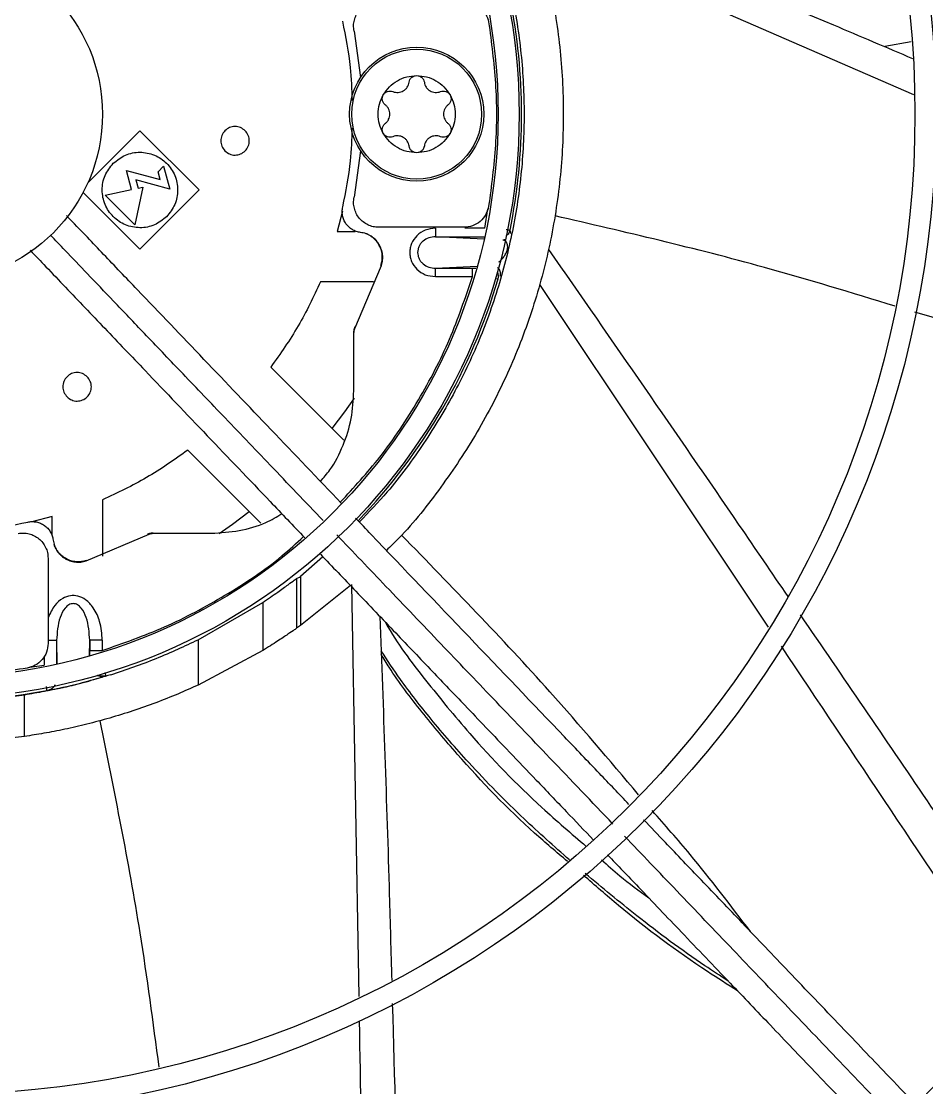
# Model space of a CAD drawing. Header units: inches. Extents: x 1229 to 1453, y -1023 to -720.
# Drawn here: x 1377.37 to 1381.62, y -749.83 to -744.82 of the extents above; entities that cross this region are included whole.
import ezdxf

# ---------------------------------------------------------------- set-up
doc = ezdxf.new("R2010")
doc.units = ezdxf.units.IN
doc.header["$MEASUREMENT"] = 0

msp = doc.modelspace()

# ---------------------------------------------------------------- linework, layer by layer
at = {"color": 18, "linetype": 'Continuous', "lineweight": 25, "true_color": 0x000000}
for p, q in [((1381.5622, -745.1707), (1379.7854, -744.3972)), ((1378.9313, -744.8704), (1378.9622, -745.088)), ((1381.5486, -744.9219), (1381.4247, -744.9438)), ((1377.6798, -745.5839), (1377.9251, -745.3386)), ((1377.9251, -745.3386), (1378.2035, -745.617)), ((1378.9622, -745.4336), (1378.9313, -745.6512)), ((1377.8852, -745.6145), (1377.8613, -745.5254)), ((1377.8613, -745.5254), (1378.0206, -745.5681)), ((1378.0108, -745.5314), (1378.0365, -745.5057)), ((1378.0206, -745.5681), (1378.0108, -745.5314)), ((1378.0365, -745.5057), (1378.0651, -745.6126)), ((1377.9059, -745.5699), (1377.9161, -745.608)), ((1378.0651, -745.6126), (1377.9059, -745.5699)), ((1377.9251, -745.8954), (1377.6581, -745.6284)), ((1377.7623, -745.6407), (1377.8852, -745.6145)), ((1377.939, -745.6031), (1377.9015, -745.7799)), ((1377.9161, -745.608), (1377.939, -745.6031)), ((1378.2035, -745.617), (1377.9251, -745.8954)), ((1377.9015, -745.7799), (1377.7623, -745.6407)), ((1378.8767, -745.7168), (1378.8515, -745.812)), ((1379.5456, -745.7969), (1379.5598, -745.7049)), ((1378.8515, -745.812), (1378.9367, -745.812)), ((1379.4473, -745.7923), (1379.0472, -745.7923)), ((1379.5456, -745.7969), (1379.4524, -745.7969)), ((1379.6687, -745.8209), (1379.6642, -745.8061)), ((1379.5424, -745.8479), (1379.3132, -745.8363)), ((1379.3132, -745.8363), (1379.545, -745.8363)), ((1378.9346, -746.2679), (1379.0597, -745.9714)), ((1379.0597, -745.9714), (1379.0578, -745.9711)), ((1379.3132, -745.9845), (1379.5102, -745.9746)), ((1379.3132, -745.9845), (1379.4878, -745.9845)), ((1379.4878, -745.9845), (1379.5029, -745.9845)), ((1379.3132, -746.0239), (1379.4878, -746.0239)), ((1379.0224, -746.0482), (1378.7735, -746.0482)), ((1380.879, -747.6698), (1379.8041, -746.0608)), ((1378.9303, -746.2776), (1378.9303, -746.286)), ((1378.9303, -746.56), (1378.9303, -746.286)), ((1378.9346, -746.2679), (1378.9346, -746.2598)), ((1378.5398, -746.4491), (1378.8827, -746.792)), ((1378.4928, -747.1816), (1378.1501, -746.8389)), ((1377.7492, -747.0725), (1377.7492, -747.3371)), ((1377.5129, -747.1506), (1377.4178, -747.1758)), ((1377.5129, -747.2357), (1377.5129, -747.1506)), ((1377.6724, -747.3588), (1377.9689, -747.2337)), ((1377.9608, -747.2336), (1377.9689, -747.2337)), ((1377.987, -747.2293), (1377.9785, -747.2293)), ((1377.987, -747.2293), (1378.261, -747.2293)), ((1377.4933, -747.3462), (1377.4933, -747.7463)), ((1377.6724, -747.3588), (1377.6721, -747.3568)), ((1378.7848, -747.3394), (1378.6792, -747.4322)), ((1378.6613, -747.442), (1378.6747, -747.4357)), ((1378.6747, -747.4357), (1378.6792, -747.4322)), ((1378.6792, -747.4322), (1378.6792, -747.6627)), ((1378.6613, -747.442), (1378.6613, -747.6754)), ((1378.9144, -747.4751), (1378.6792, -747.6627)), ((1378.9548, -749.4053), (1378.9204, -747.4705)), ((1378.1981, -747.729), (1378.5019, -747.5541)), ((1378.5019, -747.5541), (1378.5019, -747.7801)), ((1378.6792, -747.6627), (1378.6613, -747.6754)), ((1377.4933, -747.7317), (1377.5336, -747.7317)), ((1377.5336, -747.7317), (1377.5353, -747.8444)), ((1377.5336, -747.7317), (1377.5336, -747.8448)), ((1377.688, -747.8058), (1377.6891, -747.7317)), ((1377.6891, -747.7317), (1377.6891, -747.7797)), ((1377.7481, -747.7317), (1377.7481, -747.7797)), ((1378.1981, -747.729), (1378.1981, -747.9423)), ((1377.689, -747.8015), (1377.6891, -747.7797)), ((1378.5019, -747.7801), (1378.1981, -747.9423)), ((1377.4746, -747.8101), (1377.4746, -747.8493)), ((1377.4081, -747.858), (1377.4746, -747.8493)), ((1377.7643, -747.8983), (1377.7637, -747.8989)), ((1377.4869, -747.9673), (1377.4885, -747.9678)), ((1377.3831, -747.9889), (1377.1793, -748.014)), ((1377.3831, -748.1833), (1377.3831, -747.9889)), ((1377.3831, -748.1833), (1377.1793, -748.2055))]:
    msp.add_line(p, q, dxfattribs=at)
at = {"color": 18, "linetype": 'Continuous', "lineweight": 25, "true_color": 0x000000, "flags": 128}
for points in [[(1379.6427, -745.8502), (1379.6368, -745.8517), (1379.6301, -745.8523)], [(1378.8285, -746.7378), (1378.8882, -746.659), (1378.9329, -746.5953)], [(1378.2978, -747.2308), (1378.36, -747.1872), (1378.4387, -747.1275)]]:
    msp.add_lwpolyline(points, dxfattribs=at)
at = {"color": 18, "linetype": 'Continuous', "lineweight": 25, "true_color": 0x000000}
for centre, radius in [((1376.9618, -745.2608), 11.7126), ((1376.9618, -745.2608), 8.5704), ((1376.9618, -745.2608), 8.472), ((1376.9618, -745.2608), 6.6478), ((1376.9618, -745.2608), 6.5493), ((1376.9618, -745.2608), 4.7037), ((1376.9618, -745.2608), 4.6053), ((1376.9618, -745.2608), 2.745), ((1376.9618, -745.2608), 2.6465), ((1376.9618, -745.2608), 0.7874), ((1379.2255, -745.2608), 0.315), ((1379.2255, -745.2608), 0.3053)]:
    msp.add_circle(centre, radius, dxfattribs=at)
for centre, radius, start, end in [((1376.9618, -745.2608), 2.7569, 348.5929, 11.4071), ((1379.6256, -745.7983), 0.0394, 302.4223, 348.5824), ((1376.9618, -745.2608), 2.7569, 316.1598, 343.7218), ((1379.5704, -746.0225), 0.0394, 343.7311, 29.8927), ((1376.9618, -745.2608), 2.7569, 262.2932, 280.98), ((1376.9618, -745.2608), 12.9331, 283.26667, 346.73333)]:
    msp.add_arc(centre, radius, start, end, dxfattribs=at)
for points, knots in [([(1365.2522, -745.2608), (1365.2571, -745.0053), (1365.2667, -744.4944), (1365.3447, -743.7313), (1365.4689, -742.9748), (1365.6432, -742.228), (1365.8657, -741.4942), (1366.1359, -740.7766), (1366.4523, -740.0781), (1366.8138, -739.4019), (1367.2187, -738.7507), (1367.6653, -738.1274), (1368.1518, -737.5347), (1368.676, -736.975), (1369.2356, -736.4508), (1369.8284, -735.9644), (1370.4517, -735.5177), (1371.1028, -735.1128), (1371.7791, -734.7513), (1372.4775, -734.4349), (1373.1952, -734.1648), (1373.929, -733.9422), (1374.6757, -733.7681), (1375.4323, -733.6432), (1376.1954, -733.568), (1376.9618, -733.5429), (1377.7282, -733.568), (1378.4913, -733.6432), (1379.2478, -733.7681), (1379.9946, -733.9422), (1380.7284, -734.1648), (1381.446, -734.4349), (1382.1445, -734.7513), (1382.8207, -735.1128), (1383.4719, -735.5177), (1384.0952, -735.9644), (1384.6879, -736.4508), (1385.2476, -736.975), (1385.7717, -737.5347), (1386.2582, -738.1274), (1386.7048, -738.7507), (1387.1098, -739.4019), (1387.4712, -740.0781), (1387.7877, -740.7766), (1388.0578, -741.4942), (1388.2803, -742.228), (1388.4547, -742.9748), (1388.5788, -743.7313), (1388.6568, -744.4944), (1388.6665, -745.0053), (1388.6713, -745.2608)], [0, 0, 0, 0, 0.020833, 0.041667, 0.0625, 0.083333, 0.104167, 0.125, 0.145833, 0.166667, 0.1875, 0.208333, 0.229167, 0.25, 0.270833, 0.291667, 0.3125, 0.333333, 0.354167, 0.375, 0.395833, 0.416667, 0.4375, 0.458333, 0.479167, 0.5, 0.520833, 0.541667, 0.5625, 0.583333, 0.604167, 0.625, 0.645833, 0.666667, 0.6875, 0.708333, 0.729167, 0.75, 0.770833, 0.791667, 0.8125, 0.833333, 0.854167, 0.875, 0.895833, 0.916667, 0.9375, 0.958333, 0.979167, 1, 1, 1, 1]), ([(1379.1756, -743.3086), (1379.2372, -743.3818), (1379.3654, -743.5342), (1379.528, -743.7901), (1379.6685, -744.0669), (1379.7786, -744.3574), (1379.8578, -744.6577), (1379.9051, -744.9646), (1379.9199, -745.2748), (1379.9021, -745.5849), (1379.852, -745.8914), (1379.7699, -746.191), (1379.6568, -746.4802), (1379.5145, -746.7564), (1379.3423, -747.0143), (1379.1973, -747.1997), (1379.1032, -747.2907), (1379.0833, -747.3099)], [0, 0, 0, 0, 0.065205, 0.135665, 0.206125, 0.276585, 0.347045, 0.417505, 0.487965, 0.558425, 0.628885, 0.699345, 0.769805, 0.840265, 0.910725, 0.981186, 1, 1, 1, 1]), ([(1379.041, -743.4372), (1379.0872, -743.4904), (1379.1956, -743.6156), (1379.3392, -743.8338), (1379.4739, -744.0854), (1379.5813, -744.3501), (1379.6611, -744.6243), (1379.7123, -744.9053), (1379.7342, -745.19), (1379.7268, -745.4755), (1379.6901, -745.7587), (1379.6244, -746.0366), (1379.5305, -746.3063), (1379.4095, -746.5651), (1379.2618, -746.8092), (1379.1109, -747.0151), (1379.0005, -747.1301), (1378.9559, -747.1766)], [0, 0, 0, 0, 0.051393, 0.120749, 0.190107, 0.259464, 0.328821, 0.398178, 0.467535, 0.536892, 0.606249, 0.675606, 0.744963, 0.81432, 0.883677, 0.953035, 1, 1, 1, 1]), ([(1379.7313, -744.2368), (1380.216, -744.4373), (1380.8254, -744.6892), (1381.4319, -744.9467), (1381.5559, -744.9994)], [0, 0, 0, 0, 0.7955568, 1, 1, 1, 1]), ([(1378.9313, -744.8704), (1378.9302, -744.8617), (1378.9279, -744.8445), (1378.9317, -744.8184), (1378.9408, -744.7938), (1378.9552, -744.7718), (1378.9739, -744.7535), (1378.9963, -744.7398), (1379.0211, -744.731), (1379.0385, -744.7299), (1379.0472, -744.7293)], [0, 0, 0, 0, 0.125, 0.250001, 0.374997, 0.5, 0.624996, 0.749999, 0.875018, 1, 1, 1, 1]), ([(1379.4473, -744.7293), (1379.4612, -744.7307), (1379.4889, -744.7336), (1379.5251, -744.7556), (1379.5528, -744.7877), (1379.5601, -744.8146), (1379.5638, -744.828)], [0, 0, 0, 0, 0.249982, 0.500003, 0.749993, 1, 1, 1, 1]), ([(1378.9232, -745.1963), (1378.9215, -745.1446), (1378.9174, -745.0195), (1378.8925, -744.8968), (1378.8779, -744.8248)], [0, 0, 0, 0, 0.413893, 1, 1, 1, 1]), ([(1379.5638, -744.828), (1379.5765, -744.9238), (1379.6019, -745.1154), (1379.6019, -745.4062), (1379.5765, -745.5978), (1379.5638, -745.6936)], [0, 0, 0, 0, 0.333333, 0.666667, 1, 1, 1, 1]), ([(1379.0687, -745.1702), (1379.0776, -745.1571), (1379.0955, -745.131), (1379.1341, -745.1024), (1379.1781, -745.0833), (1379.2097, -745.0809), (1379.2255, -745.0797)], [0, 0, 0, 0, 0.25, 0.50001, 0.750001, 1, 1, 1, 1]), ([(1379.1896, -745.1112), (1379.1906, -745.1069), (1379.1927, -745.0984), (1379.2012, -745.0882), (1379.2125, -745.0811), (1379.2212, -745.0802), (1379.2255, -745.0797)], [0, 0, 0, 0, 0.250018, 0.500039, 0.749991, 1, 1, 1, 1]), ([(1379.2255, -745.0797), (1379.2299, -745.0802), (1379.2386, -745.0811), (1379.2499, -745.0882), (1379.2584, -745.0984), (1379.2605, -745.1069), (1379.2615, -745.1112)], [0, 0, 0, 0, 0.249996, 0.500014, 0.750022, 1, 1, 1, 1]), ([(1379.2255, -745.0797), (1379.2414, -745.0809), (1379.273, -745.0833), (1379.317, -745.1024), (1379.3556, -745.131), (1379.3734, -745.1571), (1379.3824, -745.1702)], [0, 0, 0, 0, 0.250018, 0.500003, 0.750006, 1, 1, 1, 1]), ([(1379.114, -745.1549), (1379.1179, -745.1562), (1379.1259, -745.1589), (1379.1387, -745.1594), (1379.1511, -745.1571), (1379.1628, -745.1521), (1379.173, -745.1445), (1379.1811, -745.1348), (1379.1871, -745.1236), (1379.1888, -745.1153), (1379.1896, -745.1112)], [0, 0, 0, 0, 0.125011, 0.250006, 0.375015, 0.500015, 0.625016, 0.749997, 0.875001, 1, 1, 1, 1]), ([(1379.2615, -745.1112), (1379.2623, -745.1153), (1379.264, -745.1236), (1379.2699, -745.1348), (1379.2781, -745.1445), (1379.2883, -745.1521), (1379.3, -745.1571), (1379.3124, -745.1594), (1379.3252, -745.1589), (1379.3331, -745.1562), (1379.3371, -745.1549)], [0, 0, 0, 0, 0.125008, 0.249988, 0.374997, 0.499996, 0.624993, 0.749999, 0.874992, 1, 1, 1, 1]), ([(1379.0687, -745.3513), (1379.0618, -745.3371), (1379.0481, -745.3085), (1379.0426, -745.2608), (1379.0481, -745.2131), (1379.0618, -745.1845), (1379.0687, -745.1702)], [0, 0, 0, 0, 0.25, 0.5, 0.75, 1, 1, 1, 1]), ([(1379.078, -745.2171), (1379.0748, -745.2141), (1379.0685, -745.2081), (1379.0638, -745.1956), (1379.0634, -745.1822), (1379.0669, -745.1742), (1379.0687, -745.1702)], [0, 0, 0, 0, 0.24999, 0.499996, 0.749992, 1, 1, 1, 1]), ([(1379.0687, -745.1702), (1379.0713, -745.1667), (1379.0764, -745.1596), (1379.0882, -745.1534), (1379.1014, -745.1511), (1379.1098, -745.1536), (1379.114, -745.1549)], [0, 0, 0, 0, 0.24999, 0.499993, 0.749963, 1, 1, 1, 1]), ([(1379.3371, -745.1549), (1379.3413, -745.1536), (1379.3497, -745.1511), (1379.3629, -745.1534), (1379.3747, -745.1596), (1379.3798, -745.1667), (1379.3824, -745.1702)], [0, 0, 0, 0, 0.2499487, 0.5000075, 0.7500107, 1, 1, 1, 1]), ([(1379.3824, -745.1702), (1379.3842, -745.1742), (1379.3877, -745.1822), (1379.3872, -745.1956), (1379.3826, -745.2081), (1379.3763, -745.2141), (1379.3731, -745.2171)], [0, 0, 0, 0, 0.250016, 0.500021, 0.750002, 1, 1, 1, 1]), ([(1379.3824, -745.1702), (1379.3893, -745.1845), (1379.403, -745.2131), (1379.4085, -745.2608), (1379.403, -745.3085), (1379.3893, -745.3371), (1379.3824, -745.3513)], [0, 0, 0, 0, 0.25, 0.5, 0.75, 1, 1, 1, 1]), ([(1379.078, -745.3045), (1379.0812, -745.3017), (1379.0875, -745.2961), (1379.0943, -745.2853), (1379.0986, -745.2734), (1379.1, -745.2608), (1379.0986, -745.2482), (1379.0943, -745.2363), (1379.0875, -745.2255), (1379.0812, -745.2199), (1379.078, -745.2171)], [0, 0, 0, 0, 0.125011, 0.250004, 0.375001, 0.5, 0.624999, 0.749996, 0.874989, 1, 1, 1, 1]), ([(1379.3731, -745.2171), (1379.3699, -745.2199), (1379.3636, -745.2255), (1379.3568, -745.2363), (1379.3525, -745.2482), (1379.3511, -745.2608), (1379.3525, -745.2734), (1379.3568, -745.2853), (1379.3636, -745.2961), (1379.3699, -745.3017), (1379.3731, -745.3045)], [0, 0, 0, 0, 0.125011, 0.250004, 0.375001, 0.5, 0.624999, 0.749996, 0.874989, 1, 1, 1, 1]), ([(1388.6713, -745.2608), (1388.6665, -745.5163), (1388.6568, -746.0272), (1388.5788, -746.7903), (1388.4547, -747.5468), (1388.2803, -748.2936), (1388.0578, -749.0274), (1387.7877, -749.745), (1387.4712, -750.4435), (1387.1098, -751.1197), (1386.7048, -751.7709), (1386.2582, -752.3942), (1385.7717, -752.9869), (1385.2476, -753.5466), (1384.6879, -754.0708), (1384.0952, -754.5572), (1383.4719, -755.0039), (1382.8207, -755.4088), (1382.1445, -755.7703), (1381.446, -756.0867), (1380.7284, -756.3568), (1379.9946, -756.5794), (1379.2478, -756.7535), (1378.4913, -756.8784), (1377.7282, -756.9536), (1376.9618, -756.9787), (1376.1954, -756.9536), (1375.4323, -756.8784), (1374.6757, -756.7535), (1373.929, -756.5794), (1373.1952, -756.3568), (1372.4775, -756.0867), (1371.7791, -755.7702), (1371.1028, -755.4088), (1370.4517, -755.0039), (1369.8284, -754.5572), (1369.2356, -754.0708), (1368.676, -753.5466), (1368.1518, -752.9869), (1367.6653, -752.3942), (1367.2187, -751.7709), (1366.8138, -751.1197), (1366.4523, -750.4435), (1366.1359, -749.745), (1365.8657, -749.0274), (1365.6432, -748.2936), (1365.4689, -747.5468), (1365.3447, -746.7903), (1365.2667, -746.0272), (1365.2571, -745.5163), (1365.2522, -745.2608)], [0, 0, 0, 0, 0.020833, 0.041667, 0.0625, 0.083333, 0.104167, 0.125, 0.145833, 0.166667, 0.1875, 0.208333, 0.229167, 0.25, 0.270833, 0.291667, 0.3125, 0.333333, 0.354167, 0.375, 0.395833, 0.416667, 0.4375, 0.458333, 0.479167, 0.5, 0.520833, 0.541667, 0.5625, 0.583333, 0.604167, 0.625, 0.645833, 0.666667, 0.6875, 0.708333, 0.729167, 0.75, 0.770833, 0.791667, 0.8125, 0.833333, 0.854167, 0.875, 0.895833, 0.916667, 0.9375, 0.958333, 0.979167, 1, 1, 1, 1]), ([(1378.4194, -745.3387), (1378.4125, -745.3333), (1378.3987, -745.3223), (1378.372, -745.3175), (1378.3458, -745.3226), (1378.3235, -745.3375), (1378.3086, -745.3598), (1378.3035, -745.386), (1378.3083, -745.4127), (1378.3193, -745.4265), (1378.3248, -745.4334)], [0, 0, 0, 0, 0.124991, 0.250006, 0.374998, 0.499989, 0.624997, 0.749994, 0.874992, 1, 1, 1, 1]), ([(1378.8779, -745.6967), (1378.8925, -745.6248), (1378.9173, -745.5027), (1378.9214, -745.3783), (1378.9231, -745.3272)], [0, 0, 0, 0, 0.589248, 1, 1, 1, 1]), ([(1379.0687, -745.3513), (1379.0669, -745.3474), (1379.0634, -745.3394), (1379.0638, -745.326), (1379.0685, -745.3135), (1379.0748, -745.3075), (1379.078, -745.3045)], [0, 0, 0, 0, 0.250008, 0.500004, 0.75001, 1, 1, 1, 1]), ([(1379.3731, -745.3045), (1379.3763, -745.3075), (1379.3826, -745.3135), (1379.3872, -745.326), (1379.3877, -745.3394), (1379.3842, -745.3474), (1379.3824, -745.3513)], [0, 0, 0, 0, 0.249998, 0.499979, 0.749984, 1, 1, 1, 1]), ([(1378.3248, -745.4334), (1378.3317, -745.4389), (1378.3455, -745.4498), (1378.3722, -745.4547), (1378.3983, -745.4495), (1378.4206, -745.4346), (1378.4356, -745.4123), (1378.4407, -745.3862), (1378.4359, -745.3595), (1378.4249, -745.3457), (1378.4194, -745.3387)], [0, 0, 0, 0, 0.124991, 0.249983, 0.374998, 0.499989, 0.624997, 0.749994, 0.874992, 1, 1, 1, 1]), ([(1379.114, -745.3667), (1379.1098, -745.368), (1379.1014, -745.3705), (1379.0882, -745.3682), (1379.0764, -745.362), (1379.0713, -745.3549), (1379.0687, -745.3513)], [0, 0, 0, 0, 0.250037, 0.500007, 0.75001, 1, 1, 1, 1]), ([(1379.2255, -745.4419), (1379.2097, -745.4407), (1379.1781, -745.4383), (1379.1341, -745.4192), (1379.0955, -745.3906), (1379.0776, -745.3644), (1379.0687, -745.3513)], [0, 0, 0, 0, 0.2499995, 0.4999904, 0.7499998, 1, 1, 1, 1]), ([(1379.1896, -745.4104), (1379.1888, -745.4063), (1379.1871, -745.398), (1379.1811, -745.3868), (1379.173, -745.3771), (1379.1628, -745.3695), (1379.1511, -745.3645), (1379.1387, -745.3622), (1379.1259, -745.3627), (1379.1179, -745.3654), (1379.114, -745.3667)], [0, 0, 0, 0, 0.1249992, 0.2500029, 0.374984, 0.4999854, 0.624985, 0.7499936, 0.8749892, 1, 1, 1, 1]), ([(1379.3824, -745.3513), (1379.3734, -745.3644), (1379.3556, -745.3906), (1379.317, -745.4192), (1379.273, -745.4383), (1379.2414, -745.4407), (1379.2255, -745.4419)], [0, 0, 0, 0, 0.249994, 0.499997, 0.749982, 1, 1, 1, 1]), ([(1379.3371, -745.3667), (1379.3331, -745.3654), (1379.3252, -745.3627), (1379.3124, -745.3622), (1379.3, -745.3645), (1379.2883, -745.3695), (1379.2781, -745.3771), (1379.2699, -745.3868), (1379.264, -745.398), (1379.2623, -745.4063), (1379.2615, -745.4104)], [0, 0, 0, 0, 0.125008, 0.250001, 0.375007, 0.500004, 0.625003, 0.750012, 0.874992, 1, 1, 1, 1]), ([(1379.3824, -745.3513), (1379.3798, -745.3549), (1379.3747, -745.362), (1379.3629, -745.3682), (1379.3497, -745.3705), (1379.3413, -745.368), (1379.3371, -745.3667)], [0, 0, 0, 0, 0.249989, 0.499993, 0.750051, 1, 1, 1, 1]), ([(1379.2255, -745.4419), (1379.2212, -745.4414), (1379.2125, -745.4405), (1379.2012, -745.4334), (1379.1927, -745.4232), (1379.1906, -745.4147), (1379.1896, -745.4104)], [0, 0, 0, 0, 0.250008, 0.49996, 0.749981, 1, 1, 1, 1]), ([(1379.2615, -745.4104), (1379.2605, -745.4147), (1379.2584, -745.4232), (1379.2499, -745.4334), (1379.2386, -745.4405), (1379.2299, -745.4414), (1379.2255, -745.4419)], [0, 0, 0, 0, 0.249977, 0.4999854, 0.7500032, 1, 1, 1, 1]), ([(1377.7998, -745.4917), (1377.8181, -745.4772), (1377.8547, -745.4482), (1377.9254, -745.4355), (1377.9946, -745.449), (1378.0537, -745.4885), (1378.0931, -745.5475), (1378.1067, -745.6168), (1378.0939, -745.6874), (1378.0649, -745.724), (1378.0504, -745.7423)], [0, 0, 0, 0, 0.125002, 0.250003, 0.375004, 0.5, 0.624999, 0.75, 0.875, 1, 1, 1, 1]), ([(1378.0504, -745.7423), (1378.0321, -745.7568), (1377.9956, -745.7858), (1377.9249, -745.7986), (1377.8556, -745.785), (1377.7966, -745.7455), (1377.7571, -745.6865), (1377.7436, -745.6172), (1377.7563, -745.5466), (1377.7853, -745.51), (1377.7998, -745.4917)], [0, 0, 0, 0, 0.124997, 0.249999, 0.375001, 0.500004, 0.625001, 0.750002, 0.875004, 1, 1, 1, 1]), ([(1379.0472, -745.7923), (1379.0385, -745.7917), (1379.0211, -745.7906), (1378.9963, -745.7818), (1378.9739, -745.7681), (1378.9552, -745.7497), (1378.9408, -745.7278), (1378.9317, -745.7032), (1378.9279, -745.6771), (1378.9302, -745.6599), (1378.9313, -745.6512)], [0, 0, 0, 0, 0.1249821, 0.2500004, 0.3750038, 0.5000003, 0.6250028, 0.7499994, 0.8749997, 1, 1, 1, 1]), ([(1378.9619, -745.8163), (1378.9552, -745.8151), (1378.9416, -745.8126), (1378.9229, -745.8036), (1378.9063, -745.7913), (1378.8928, -745.7756), (1378.8826, -745.7576), (1378.8766, -745.7378), (1378.8745, -745.7171), (1378.8767, -745.7035), (1378.8779, -745.6967)], [0, 0, 0, 0, 0.124969, 0.250016, 0.374949, 0.50001, 0.62494, 0.750007, 0.87497, 1, 1, 1, 1]), ([(1379.5638, -745.6936), (1379.5601, -745.707), (1379.5528, -745.7339), (1379.5251, -745.766), (1379.4889, -745.788), (1379.4612, -745.7909), (1379.4473, -745.7923)], [0, 0, 0, 0, 0.250007, 0.499997, 0.750018, 1, 1, 1, 1]), ([(1378.8711, -747.0878), (1378.7611, -746.9727), (1378.546, -746.7477), (1378.2268, -746.4136), (1377.9907, -746.1666), (1377.8336, -746.0022), (1377.7551, -745.92), (1377.671, -745.832), (1377.6131, -745.7714), (1377.5807, -745.7375)], [0, 0, 0, 0, 0.256103, 0.500516, 0.742267, 0.804636, 0.865497, 0.924706, 1, 1, 1, 1]), ([(1381.474, -746.163), (1381.2698, -746.1005), (1380.7424, -745.939), (1380.2049, -745.8148), (1379.8756, -745.7388)], [0, 0, 0, 0, 0.387334, 1, 1, 1, 1]), ([(1378.7855, -747.1692), (1378.7026, -747.0825), (1378.5446, -746.9171), (1378.3211, -746.6833), (1378.1242, -746.4772), (1377.9541, -746.2992), (1377.8081, -746.1464), (1377.6838, -746.0163), (1377.5849, -745.9129), (1377.5273, -745.8525), (1377.5043, -745.8285)], [0, 0, 0, 0, 0.1943214, 0.3704577, 0.5233705, 0.6554348, 0.7687193, 0.8650902, 0.9463458, 1, 1, 1, 1]), ([(1379.0597, -745.9714), (1379.062, -745.963), (1379.0665, -745.9461), (1379.066, -745.9196), (1379.0601, -745.8939), (1379.0486, -745.8702), (1379.0322, -745.8495), (1379.0115, -745.8331), (1378.9878, -745.8211), (1378.9706, -745.8179), (1378.9619, -745.8163)], [0, 0, 0, 0, 0.124819, 0.249649, 0.374525, 0.499472, 0.624503, 0.749611, 0.874806, 1, 1, 1, 1]), ([(1379.0578, -745.9711), (1379.0599, -745.9635), (1379.0642, -745.9476), (1379.0644, -745.9219), (1379.059, -745.8955), (1379.0472, -745.8704), (1379.03, -745.8486), (1379.0086, -745.8324), (1378.9927, -745.8235), (1378.9842, -745.8215), (1378.984, -745.8215)], [0, 0, 0, 0, 0.128053, 0.266042, 0.411621, 0.561418, 0.71143, 0.857608, 0.996504, 1, 1, 1, 1]), ([(1379.3132, -745.7969), (1379.2971, -745.7987), (1379.2653, -745.8022), (1379.2253, -745.8291), (1379.2034, -745.8607), (1379.1946, -745.8888), (1379.1925, -745.9104), (1379.1946, -745.932), (1379.2034, -745.9601), (1379.2253, -745.9917), (1379.2653, -746.0186), (1379.2971, -746.0221), (1379.3132, -746.0239)], [0, 0, 0, 0, 0.132079, 0.259805, 0.381601, 0.440895, 0.499999, 0.559043, 0.618398, 0.740195, 0.867921, 1, 1, 1, 1]), ([(1379.3132, -745.7969), (1379.3132, -745.802), (1379.3132, -745.8122), (1379.3132, -745.8251), (1379.3132, -745.8343), (1379.3132, -745.8356), (1379.3132, -745.8363)], [0, 0, 0, 0, 0.2500027, 0.5000004, 0.7499957, 1, 1, 1, 1]), ([(1379.6642, -745.8061), (1379.6632, -745.8058), (1379.6619, -745.8055), (1379.6495, -745.8045), (1379.6462, -745.8042)], [0, 0, 0, 0, 0.732274, 1, 1, 1, 1]), ([(1379.3132, -745.8363), (1379.3028, -745.8373), (1379.2819, -745.8392), (1379.2587, -745.8529), (1379.2445, -745.8679), (1379.2363, -745.881), (1379.2313, -745.8953), (1379.2296, -745.9104), (1379.2313, -745.9255), (1379.2363, -745.9398), (1379.2445, -745.9529), (1379.2587, -745.9679), (1379.2819, -745.9816), (1379.3028, -745.9835), (1379.3132, -745.9845)], [0, 0, 0, 0, 0.127647, 0.253731, 0.317938, 0.377881, 0.439688, 0.499999, 0.560305, 0.622116, 0.682044, 0.746269, 0.872353, 1, 1, 1, 1]), ([(1379.6118, -745.9551), (1379.6149, -745.9525), (1379.6221, -745.9468), (1379.6329, -745.9346), (1379.6422, -745.9211), (1379.6474, -745.91), (1379.6496, -745.9042), (1379.6506, -745.901), (1379.6514, -745.8978), (1379.6521, -745.8946), (1379.6526, -745.8917), (1379.6531, -745.8882), (1379.6534, -745.8805), (1379.6522, -745.8734), (1379.6491, -745.8647), (1379.644, -745.8584), (1379.6374, -745.8538), (1379.6325, -745.8528), (1379.6301, -745.8523)], [0, 0, 0, 0, 0.125667, 0.285709, 0.38249, 0.41798, 0.427526, 0.435847, 0.443425, 0.450875, 0.458843, 0.466921, 0.483322, 0.547434, 0.611137, 0.740131, 0.869232, 1, 1, 1, 1]), ([(1377.4094, -745.9002), (1377.434, -745.9259), (1377.4893, -745.9838), (1377.5753, -746.0737), (1377.6673, -746.1701), (1377.7602, -746.2673), (1377.8543, -746.3657), (1378.015, -746.5339), (1378.2426, -746.772), (1378.4927, -747.0338), (1378.6454, -747.1936), (1378.6998, -747.2505)], [0, 0, 0, 0, 0.057144, 0.128522, 0.199601, 0.271053, 0.344335, 0.418101, 0.644545, 0.873366, 1, 1, 1, 1]), ([(1379.8452, -745.8967), (1380.1447, -746.3274), (1380.5215, -746.8695), (1380.893, -747.4146), (1380.9693, -747.5266)], [0, 0, 0, 0, 0.794562, 1, 1, 1, 1]), ([(1379.3132, -746.0239), (1379.3132, -746.0188), (1379.3132, -746.0086), (1379.3132, -745.9957), (1379.3132, -745.9865), (1379.3132, -745.9852), (1379.3132, -745.9845)], [0, 0, 0, 0, 0.2500031, 0.5000001, 0.7499959, 1, 1, 1, 1]), ([(1379.4878, -746.0239), (1379.4878, -746.0188), (1379.4878, -746.0086), (1379.4878, -745.9957), (1379.4878, -745.9865), (1379.4878, -745.9852), (1379.4878, -745.9845)], [0, 0, 0, 0, 0.2500031, 0.5000001, 0.7499959, 1, 1, 1, 1]), ([(1379.618, -746.0212), (1379.6186, -746.0186), (1379.6199, -746.013), (1379.6194, -746.004), (1379.6168, -745.9949), (1379.6123, -745.9868), (1379.6079, -745.9827), (1379.6059, -745.9808)], [0, 0, 0, 0, 0.184963, 0.385442, 0.597774, 0.81651, 1, 1, 1, 1]), ([(1378.8667, -747.0833), (1378.9303, -747.0142), (1379.0672, -746.8653), (1379.2379, -746.6067), (1379.3863, -746.3229), (1379.4543, -746.1228), (1379.4878, -746.0239)], [0, 0, 0, 0, 0.226919, 0.489144, 0.747424, 1, 1, 1, 1]), ([(1379.594, -746.033), (1379.5959, -746.0331), (1379.6051, -746.0337), (1379.6068, -746.0336), (1379.6082, -746.0336)], [0, 0, 0, 0, 0.19811, 1, 1, 1, 1]), ([(1378.7735, -746.0482), (1378.7405, -746.1185), (1378.6744, -746.259), (1378.5847, -746.3857), (1378.5398, -746.4491)], [0, 0, 0, 0, 0.499998, 1, 1, 1, 1]), ([(1383.3183, -746.816), (1383.138, -746.7423), (1382.6474, -746.5416), (1382.0617, -746.335), (1381.6533, -746.2157), (1381.5665, -746.1904)], [0, 0, 0, 0, 0.314017, 0.854273, 1, 1, 1, 1]), ([(1378.9346, -746.2598), (1378.9333, -746.2626), (1378.9308, -746.2683), (1378.9305, -746.2745), (1378.9303, -746.2776)], [0, 0, 0, 0, 0.499994, 1, 1, 1, 1]), ([(1378.9303, -746.286), (1378.9305, -746.2829), (1378.9308, -746.2766), (1378.9334, -746.2708), (1378.9346, -746.2679)], [0, 0, 0, 0, 0.500207, 1, 1, 1, 1]), ([(1377.6772, -746.4941), (1377.6703, -746.4886), (1377.6565, -746.4776), (1377.6298, -746.4728), (1377.6036, -746.4779), (1377.5813, -746.4928), (1377.5664, -746.5151), (1377.5613, -746.5413), (1377.5661, -746.568), (1377.5771, -746.5818), (1377.5826, -746.5887)], [0, 0, 0, 0, 0.125009, 0.250002, 0.374995, 0.500005, 0.625, 0.750002, 0.875004, 1, 1, 1, 1]), ([(1377.5826, -746.5887), (1377.5895, -746.5942), (1377.6033, -746.6052), (1377.63, -746.61), (1377.6562, -746.6048), (1377.6785, -746.5899), (1377.6934, -746.5676), (1377.6985, -746.5415), (1377.6937, -746.5148), (1377.6827, -746.501), (1377.6772, -746.4941)], [0, 0, 0, 0, 0.12501, 0.250004, 0.374998, 0.500009, 0.625006, 0.750004, 0.875003, 1, 1, 1, 1]), ([(1378.7734, -746.9856), (1378.7886, -746.9681), (1378.8327, -746.9175), (1378.8824, -746.8173), (1378.923, -746.6916), (1378.9278, -746.6039), (1378.9303, -746.56)], [0, 0, 0, 0, 0.1500946, 0.433399, 0.7166994, 1, 1, 1, 1]), ([(1378.1501, -746.8389), (1378.0867, -746.8837), (1377.96, -746.9734), (1377.8194, -747.0395), (1377.7492, -747.0725)], [0, 0, 0, 0, 0.500001, 1, 1, 1, 1]), ([(1377.0282, -747.2221), (1377.0793, -747.2205), (1377.2037, -747.2163), (1377.3258, -747.1915), (1377.3977, -747.1769)], [0, 0, 0, 0, 0.410746, 1, 1, 1, 1]), ([(1377.3977, -747.1769), (1377.4045, -747.1758), (1377.4181, -747.1735), (1377.4387, -747.1757), (1377.4585, -747.1816), (1377.4766, -747.1918), (1377.4922, -747.2053), (1377.5045, -747.222), (1377.5136, -747.2407), (1377.516, -747.2542), (1377.5172, -747.261)], [0, 0, 0, 0, 0.124957, 0.249986, 0.374922, 0.499987, 0.624919, 0.749987, 0.874963, 1, 1, 1, 1]), ([(1378.261, -747.2293), (1378.3047, -747.2266), (1378.3921, -747.2213), (1378.505, -747.1884), (1378.5677, -747.1523), (1378.5924, -747.1381)], [0, 0, 0, 0, 0.3772621, 0.7545263, 1, 1, 1, 1]), ([(1380.2231, -748.5026), (1380.1768, -748.4542), (1380.0757, -748.3484), (1379.8254, -748.0864), (1379.4682, -747.7127), (1379.1408, -747.37), (1378.9626, -747.1836), (1378.9377, -747.1576)], [0, 0, 0, 0, 0.10835, 0.23655, 0.585439, 0.942123, 1, 1, 1, 1]), ([(1377.3522, -747.2303), (1377.3608, -747.2292), (1377.3781, -747.2269), (1377.4042, -747.2308), (1377.4287, -747.2398), (1377.4507, -747.2542), (1377.4691, -747.273), (1377.4827, -747.2953), (1377.4916, -747.3201), (1377.4927, -747.3375), (1377.4933, -747.3462)], [0, 0, 0, 0, 0.1250108, 0.2500147, 0.3750084, 0.5000003, 0.6250025, 0.7499986, 0.8750015, 1, 1, 1, 1]), ([(1377.9785, -747.2293), (1377.9754, -747.2295), (1377.9693, -747.2299), (1377.9636, -747.2324), (1377.9608, -747.2336)], [0, 0, 0, 0, 0.4999258, 1, 1, 1, 1]), ([(1377.9689, -747.2337), (1377.9717, -747.2324), (1377.9775, -747.2298), (1377.9838, -747.2295), (1377.987, -747.2293)], [0, 0, 0, 0, 0.499811, 1, 1, 1, 1]), ([(1380.148, -748.595), (1380.0492, -748.4916), (1379.8611, -748.2948), (1379.5916, -748.0128), (1379.3349, -747.7441), (1379.0904, -747.4883), (1378.927, -747.3173), (1378.8498, -747.2365)], [0, 0, 0, 0, 0.228868, 0.435815, 0.623228, 0.822029, 1, 1, 1, 1]), ([(1377.5172, -747.261), (1377.5189, -747.2696), (1377.5221, -747.2869), (1377.534, -747.3106), (1377.5505, -747.3312), (1377.5711, -747.3477), (1377.5949, -747.3592), (1377.6206, -747.3651), (1377.647, -747.3656), (1377.6639, -747.361), (1377.6724, -747.3588)], [0, 0, 0, 0, 0.125208, 0.250383, 0.3755, 0.500527, 0.625481, 0.750346, 0.875187, 1, 1, 1, 1]), ([(1377.5666, -747.3413), (1377.5653, -747.3406), (1377.5571, -747.3358), (1377.5448, -747.3228), (1377.5306, -747.3038), (1377.5249, -747.2895), (1377.5222, -747.2825)], [0, 0, 0, 0, 0.056332, 0.380798, 0.697074, 1, 1, 1, 1]), ([(1377.5224, -747.2831), (1377.5225, -747.2832), (1377.5244, -747.2917), (1377.5334, -747.3074), (1377.5479, -747.3276), (1377.5611, -747.3371), (1377.5668, -747.3413)], [0, 0, 0, 0, 0.006958, 0.351127, 0.713593, 1, 1, 1, 1]), ([(1377.7481, -747.7797), (1377.8468, -747.7453), (1378.0463, -747.6756), (1378.3281, -747.5238), (1378.5472, -747.3801), (1378.6606, -747.2757), (1378.6942, -747.2447)], [0, 0, 0, 0, 0.2857913, 0.5780338, 0.8747466, 1, 1, 1, 1]), ([(1380.2682, -748.4572), (1380.1307, -748.2948), (1379.7749, -747.8746), (1379.3905, -747.4802), (1379.1546, -747.2382)], [0, 0, 0, 0, 0.386297, 1, 1, 1, 1]), ([(1378.7731, -747.3273), (1378.8285, -747.3852), (1378.9466, -747.5087), (1379.1221, -747.6924), (1379.2928, -747.8711), (1379.434, -748.0188), (1379.5546, -748.145), (1379.6664, -748.262), (1379.7923, -748.3938), (1379.924, -748.5316), (1380.0139, -748.6256), (1380.0566, -748.6703)], [0, 0, 0, 0, 0.129134, 0.275254, 0.409585, 0.527882, 0.605045, 0.691582, 0.789421, 0.899809, 1, 1, 1, 1]), ([(1377.6722, -747.3573), (1377.6582, -747.3604), (1377.6366, -747.3652), (1377.6065, -747.3605), (1377.5847, -747.3534), (1377.5723, -747.3451), (1377.5666, -747.3413)], [0, 0, 0, 0, 0.384942, 0.596379, 0.815696, 1, 1, 1, 1]), ([(1377.5668, -747.3413), (1377.5685, -747.3426), (1377.5773, -747.3499), (1377.5966, -747.3577), (1377.6227, -747.3635), (1377.6485, -747.3632), (1377.6644, -747.3589), (1377.6721, -747.3568)], [0, 0, 0, 0, 0.057973, 0.309073, 0.553272, 0.784913, 1, 1, 1, 1]), ([(1378.5019, -747.5541), (1378.5265, -747.5375), (1378.5732, -747.5058), (1378.6222, -747.4702), (1378.6534, -747.4473), (1378.6587, -747.4437), (1378.6613, -747.442)], [0, 0, 0, 0, 0.289962, 0.549996, 0.782911, 1, 1, 1, 1]), ([(1377.7481, -747.7317), (1377.7459, -747.7022), (1377.7418, -747.6487), (1377.7118, -747.583), (1377.6745, -747.5417), (1377.6355, -747.5223), (1377.5967, -747.5203), (1377.5578, -747.5352), (1377.519, -747.5705), (1377.5027, -747.6056), (1377.4933, -747.6258)], [0, 0, 0, 0, 0.200491, 0.362856, 0.481729, 0.572279, 0.652474, 0.738947, 0.849163, 1, 1, 1, 1]), ([(1377.6891, -747.7317), (1377.6868, -747.6955), (1377.6833, -747.6425), (1377.6564, -747.5867), (1377.6355, -747.5668), (1377.6219, -747.5608), (1377.6114, -747.5592), (1377.6008, -747.5608), (1377.5872, -747.5668), (1377.5663, -747.5867), (1377.5394, -747.6425), (1377.536, -747.6955), (1377.5336, -747.7317)], [0, 0, 0, 0, 0.268251, 0.392859, 0.448852, 0.475302, 0.500005, 0.524697, 0.551147, 0.607141, 0.731748, 1, 1, 1, 1]), ([(1379.0527, -747.6198), (1379.0685, -748.0556), (1379.0891, -748.6255), (1379.1044, -749.1952), (1379.108, -749.3292)], [0, 0, 0, 0, 0.764752, 1, 1, 1, 1]), ([(1381.0281, -747.6128), (1381.2273, -747.9039), (1381.6016, -748.4509), (1381.9711, -748.9997), (1382.144, -749.2565)], [0, 0, 0, 0, 0.532089, 1, 1, 1, 1]), ([(1378.6613, -747.6754), (1378.6587, -747.6773), (1378.6532, -747.6811), (1378.6217, -747.7029), (1378.5726, -747.7359), (1378.5262, -747.7649), (1378.5019, -747.7801)], [0, 0, 0, 0, 0.221669, 0.457485, 0.716369, 1, 1, 1, 1]), ([(1379.0776, -747.6458), (1379.0786, -747.6476), (1379.1316, -747.7453), (1379.2661, -747.9199), (1379.5059, -748.213), (1379.7587, -748.4743), (1379.9522, -748.6399), (1380.0222, -748.6998)], [0, 0, 0, 0, 0.004362, 0.233887, 0.462782, 0.805496, 1, 1, 1, 1]), ([(1377.7481, -747.7317), (1377.7408, -747.7317), (1377.7295, -747.7317), (1377.7159, -747.7317), (1377.7065, -747.7317), (1377.6988, -747.7317), (1377.6914, -747.7317), (1377.69, -747.7317), (1377.6891, -747.7317)], [0, 0, 0, 0, 0.239704, 0.368512, 0.500026, 0.631505, 0.760303, 1, 1, 1, 1]), ([(1377.7885, -747.8934), (1377.8245, -747.8816), (1377.8974, -747.8578), (1378.0035, -747.817), (1378.1059, -747.7734), (1378.1673, -747.7438), (1378.1981, -747.729)], [0, 0, 0, 0, 0.242299, 0.490981, 0.744693, 1, 1, 1, 1]), ([(1377.4933, -747.7463), (1377.4918, -747.7602), (1377.489, -747.7879), (1377.4669, -747.8241), (1377.4348, -747.8518), (1377.408, -747.8592), (1377.3945, -747.8629)], [0, 0, 0, 0, 0.250004, 0.500009, 0.750019, 1, 1, 1, 1]), ([(1377.6891, -747.7797), (1377.6901, -747.7797), (1377.6921, -747.7797), (1377.7058, -747.7797), (1377.7252, -747.7797), (1377.7405, -747.7797), (1377.7481, -747.7797)], [0, 0, 0, 0, 0.250001, 0.49998, 0.749978, 1, 1, 1, 1]), ([(1379.9432, -748.7636), (1379.8714, -748.6999), (1379.7071, -748.554), (1379.4904, -748.3324), (1379.2987, -748.112), (1379.1613, -747.9366), (1379.0881, -747.826), (1379.0582, -747.7809)], [0, 0, 0, 0, 0.216617, 0.495989, 0.699866, 0.877434, 1, 1, 1, 1]), ([(1382.0331, -749.3945), (1382.011, -749.3615), (1381.6466, -748.8178), (1381.2819, -748.2724), (1380.9394, -747.7601)], [0, 0, 0, 0, 0.060733, 1, 1, 1, 1]), ([(1379.9344, -748.7707), (1379.8824, -748.7268), (1379.6979, -748.5708), (1379.4704, -748.3339), (1379.2484, -748.069), (1379.1282, -747.9127), (1379.0711, -747.8184), (1379.0587, -747.7981)], [0, 0, 0, 0, 0.155108, 0.550215, 0.747896, 0.945655, 1, 1, 1, 1]), ([(1377.3945, -747.8629), (1377.2988, -747.8755), (1377.1072, -747.9009), (1376.8269, -747.9013), (1376.6458, -747.8775), (1376.5605, -747.8663)], [0, 0, 0, 0, 0.34597, 0.691938, 1, 1, 1, 1]), ([(1377.7643, -747.8983), (1377.7643, -747.8969), (1377.7642, -747.8952), (1377.763, -747.8859), (1377.7628, -747.8839)], [0, 0, 0, 0, 0.788272, 1, 1, 1, 1]), ([(1377.7885, -747.8934), (1377.7521, -747.9043), (1377.6801, -747.926), (1377.5749, -747.9521), (1377.4742, -747.9735), (1377.4137, -747.9837), (1377.3831, -747.9889)], [0, 0, 0, 0, 0.256872, 0.506924, 0.750537, 1, 1, 1, 1]), ([(1377.4885, -747.9678), (1377.4911, -747.9675), (1377.4956, -747.967), (1377.5232, -747.9618), (1377.5491, -747.9565), (1377.5689, -747.9522), (1377.5899, -747.9474), (1377.6123, -747.9421), (1377.6356, -747.9363), (1377.6706, -747.9272), (1377.7141, -747.9149), (1377.7535, -747.9027), (1377.7603, -747.9002), (1377.7637, -747.8989)], [0, 0, 0, 0, 0.144072, 0.257023, 0.303754, 0.348938, 0.392297, 0.436126, 0.485161, 0.536789, 0.66758, 0.831442, 1, 1, 1, 1]), ([(1377.7249, -747.8972), (1377.7292, -747.8986), (1377.7378, -747.9014), (1377.7512, -747.9018), (1377.7596, -747.8998), (1377.7637, -747.8989)], [0, 0, 0, 0, 0.344015, 0.685484, 1, 1, 1, 1]), ([(1377.7643, -747.8983), (1377.7603, -747.8993), (1377.7519, -747.9013), (1377.7387, -747.9009), (1377.7304, -747.8982), (1377.7263, -747.8969)], [0, 0, 0, 0, 0.3211, 0.669696, 1, 1, 1, 1]), ([(1378.1981, -747.9423), (1378.1669, -747.9563), (1378.1048, -747.9842), (1378.0011, -748.0254), (1377.8934, -748.0635), (1377.7842, -748.0975), (1377.6762, -748.1265), (1377.572, -748.1504), (1377.4725, -748.1697), (1377.4129, -748.1788), (1377.3831, -748.1833)], [0, 0, 0, 0, 0.132116, 0.263421, 0.392324, 0.518202, 0.641212, 0.761977, 0.881315, 1, 1, 1, 1]), ([(1377.4847, -747.9491), (1377.485, -747.9525), (1377.4863, -747.9649), (1377.4866, -747.9662), (1377.4869, -747.9673)], [0, 0, 0, 0, 0.272213, 1, 1, 1, 1]), ([(1377.4885, -747.9678), (1377.4948, -747.9658), (1377.5077, -747.9619), (1377.5213, -747.9512), (1377.5257, -747.9425), (1377.527, -747.9399)], [0, 0, 0, 0, 0.400641, 0.826223, 1, 1, 1, 1]), ([(1378.0152, -749.7372), (1377.9873, -749.5264), (1377.9152, -748.9806), (1377.8051, -748.441), (1377.7375, -748.1098)], [0, 0, 0, 0, 0.386252, 1, 1, 1, 1]), ([(1380.7936, -749.0996), (1380.7008, -748.9776), (1380.5533, -748.7833), (1380.3924, -748.6), (1380.3326, -748.5319)], [0, 0, 0, 0, 0.628598, 1, 1, 1, 1]), ([(1381.5675, -749.9095), (1381.5223, -749.8622), (1381.4066, -749.7411), (1381.2085, -749.5338), (1380.983, -749.2978), (1380.7641, -749.0687), (1380.5711, -748.8668), (1380.4166, -748.7051), (1380.3261, -748.6104), (1380.292, -748.5748)], [0, 0, 0, 0, 0.106777, 0.27357, 0.467155, 0.637763, 0.78802, 0.920207, 1, 1, 1, 1]), ([(1381.4902, -749.9995), (1381.398, -749.9031), (1381.2199, -749.7167), (1380.9607, -749.4455), (1380.7053, -749.1782), (1380.4542, -748.9154), (1380.2836, -748.7369), (1380.2017, -748.6512)], [0, 0, 0, 0, 0.215401, 0.416421, 0.60434, 0.810084, 1, 1, 1, 1]), ([(1380.1222, -748.7389), (1380.1705, -748.7895), (1380.2865, -748.9109), (1380.4785, -749.1118), (1380.6854, -749.3283), (1380.8938, -749.5464), (1381.1019, -749.7641), (1381.2721, -749.9423), (1381.373, -750.0479), (1381.3984, -750.0744)], [0, 0, 0, 0, 0.11322, 0.271448, 0.450246, 0.598735, 0.76149, 0.940153, 1, 1, 1, 1]), ([(1380.0941, -748.7628), (1380.1225, -748.7884), (1380.193, -748.8518), (1380.2698, -748.9079), (1380.3157, -748.9414)], [0, 0, 0, 0, 0.403279, 1, 1, 1, 1]), ([(1380.7333, -749.3785), (1380.6861, -749.3486), (1380.4916, -749.2254), (1380.2484, -749.0447), (1380.0635, -748.8828), (1380.009, -748.835)], [0, 0, 0, 0, 0.184185, 0.759429, 1, 1, 1, 1]), ([(1380.6892, -749.3323), (1380.6525, -749.3085), (1380.5044, -749.2126), (1380.2795, -749.0449), (1380.0978, -748.8941), (1380.0177, -748.8275)], [0, 0, 0, 0, 0.155681, 0.627692, 1, 1, 1, 1]), ([(1379.111, -749.4374), (1379.1212, -749.7901), (1379.1403, -750.4523), (1379.1545, -751.1135), (1379.1611, -751.4225)], [0, 0, 0, 0, 0.532574, 1, 1, 1, 1]), ([(1378.9933, -751.4825), (1378.9925, -751.4419), (1378.9799, -750.7885), (1378.968, -750.1335), (1378.9569, -749.5191)], [0, 0, 0, 0, 0.06208, 1, 1, 1, 1])]:
    msp.add_open_spline(points, degree=3, knots=knots, dxfattribs=at)

doc.saveas('drawing.dxf')
